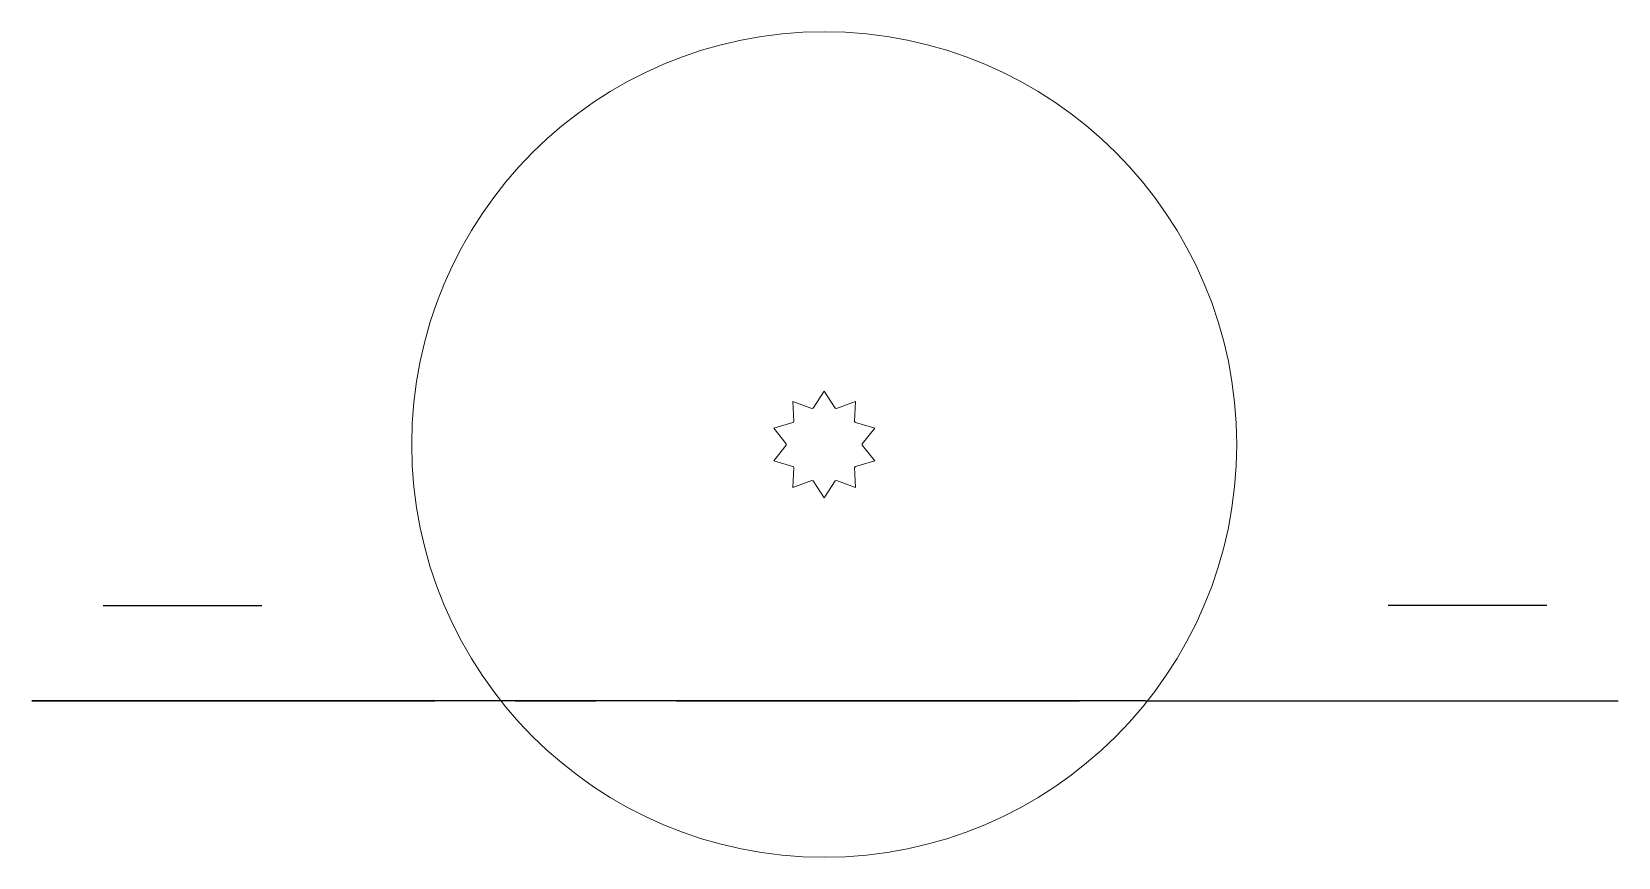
# Model space of a CAD drawing. Header units: millimetres. Extents: x 9.61 to 14.61, y 23.64 to 26.24.
import ezdxf

# ---------------------------------------------------------------- set-up
doc = ezdxf.new("R2010")
doc.units = ezdxf.units.MM
doc.linetypes.add('CENTERX2', pattern=[2.032, 1.27, -0.254, 0.254, -0.254])

msp = doc.modelspace()

# ---------------------------------------------------------------- linework, layer by layer
at = {"color": 7, "linetype": 'Continuous', "lineweight": 15}
for p, q in [((12.1063, 25.1111), (12.0713, 25.0584)), ((12.1413, 25.0584), (12.1063, 25.1111)), ((12.0671, 25.057), (12.0078, 25.0791)), ((12.0078, 25.0791), (12.0105, 25.0159)), ((12.2047, 25.0791), (12.1454, 25.057)), ((12.202, 25.0159), (12.2047, 25.0791)), ((12.0079, 25.0124), (11.947, 24.9954)), ((12.2656, 24.9954), (12.2046, 25.0124)), ((11.947, 24.9954), (11.9863, 24.9458)), ((12.2262, 24.9458), (12.2656, 24.9954)), ((11.9863, 24.9414), (11.947, 24.8918)), ((12.2656, 24.8918), (12.2262, 24.9414)), ((11.947, 24.8918), (12.0079, 24.8748)), ((12.0105, 24.8713), (12.0078, 24.8081)), ((12.2047, 24.8081), (12.202, 24.8713)), ((12.2046, 24.8748), (12.2656, 24.8918)), ((12.0078, 24.8081), (12.0671, 24.8302)), ((12.0713, 24.8288), (12.1063, 24.7761)), ((12.1063, 24.7761), (12.1413, 24.8288)), ((12.1454, 24.8302), (12.2047, 24.8081))]:
    msp.add_line(p, q, dxfattribs=at)
at = {"color": 7, "linetype": 'CENTERX2'}
for p, q in [((9.8339, 24.4361), (10.3339, 24.4361)), ((14.3836, 24.4361), (13.8836, 24.4361)), ((9.6088, 24.1361), (14.6088, 24.1361))]:
    msp.add_line(p, q, dxfattribs=at)
at = {"color": 7, "linetype": 'Continuous'}
for p, q in [((11.0988, 24.1361), (9.6088, 24.1361)), ((13.1188, 24.1361), (11.0988, 24.1361)), ((13.1188, 24.1361), (11.0988, 24.1361)), ((13.1188, 24.1361), (14.6088, 24.1361))]:
    msp.add_line(p, q, dxfattribs=at)
at = {"color": 7, "linetype": 'Continuous', "lineweight": 15}
msp.add_circle((12.1063, 24.9436), 1.3, dxfattribs=at)
for start, end in [(106.9578, 109.0422), (70.9578, 73.0422), (142.9578, 145.0422), (34.9578, 37.0422), (178.9578, 181.0422), (358.9578, 1.0422), (214.9578, 217.0422), (322.9578, 325.0422), (250.9578, 253.0422), (286.9578, 289.0422)]:
    msp.add_arc((12.1063, 24.9436), 0.12, start, end, dxfattribs=at)

doc.saveas('drawing.dxf')
